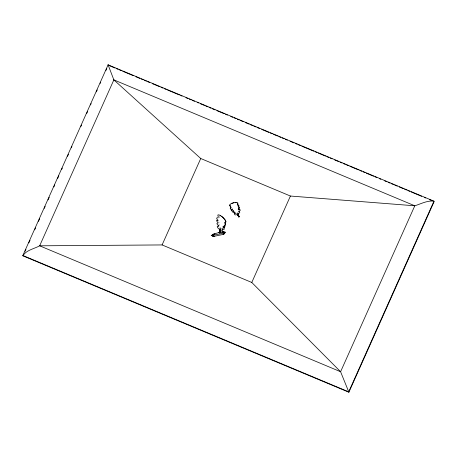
<?xml version="1.0" encoding="UTF-8"?>
<svg xmlns="http://www.w3.org/2000/svg" width="457" height="457" viewBox="0 0 457 457"><rect width="100%" height="100%" fill="white"/><g stroke="black" fill="none" stroke-linecap="round" stroke-linejoin="round"><path stroke-width="0.34" stroke-dasharray="2.29 1.71" d="M219.668 229.465L220.451 228.06L220.114 227.786A1.914 0.646 42.6 0 1 219.446 227.272M219.274 229.151L220.114 227.786M236.994 213.036L236.652 213.151A1.565 0.708 -18.3 0 1 235.989 213.396M234.27 211.66L234.909 211.802A1.897 0.863 -18.3 0 1 234.978 211.894M218.766 220.365L218.829 220.017M218.817 224.17L219.2 224.57M220.451 228.06L220.92 228.803A2.616 0.88 42.6 0 1 221.685 228.574M219.36 224.89L219.4 225.044A2.319 0.783 42.6 0 1 219.337 225.392M223.319 225.644A0.994 0.337 42.6 0 1 223.496 225.644M218.726 218.018A5.33 1.794 42.6 0 0 219.017 216.452A3.496 1.177 42.6 0 1 218.897 215.967M218.806 221.885A1.011 0.343 42.6 0 1 218.812 222.57M237.611 213.059A2.136 0.971 -18.3 0 1 237.64 212.779M237.817 212.476A2.136 0.971 -18.3 0 1 238.263 212.071"/><path stroke-width="0.69" d="M225.147 223.564A2.999 1.011 42.6 0 1 225.364 222.365A3.662 1.234 42.6 0 0 224.747 219.64A5.113 1.719 42.6 0 0 218.206 214.824L218.029 214.887A4.062 1.365 42.6 0 0 218 215.967A6.198 2.091 42.6 0 1 217.149 217.846A2.719 0.914 42.6 0 0 217.783 220.114L217.995 220.565L217.709 220.52A2.051 0.691 42.6 0 0 216.618 220.474A2.051 0.691 42.6 0 0 217.446 221.959A1.177 0.394 42.6 0 1 218.08 222.873A1.177 0.394 42.6 0 1 217.618 223.027C215.738 223.222 218.183 225.107 218.446 225.958A2.696 0.908 42.6 0 1 218.372 226.364L218.023 226.449A2.228 0.748 42.6 0 0 217.366 227.135A2.228 0.748 42.6 0 0 219.274 229.151L220.211 230.328A3.039 1.023 42.6 0 1 221.651 230.288A2.125 0.714 42.6 0 0 222.473 229.608A1.388 0.468 42.6 0 1 223.05 229.186A2.314 0.777 42.6 0 0 224.221 229.197A2.314 0.777 42.6 0 0 223.347 227.58A1.16 0.388 42.6 0 1 222.913 226.769A1.16 0.388 42.6 0 1 223.496 226.775A2.811 0.948 42.6 0 0 224.701 225.975A1.999 0.674 42.6 0 1 224.85 225.17A3.999 1.348 42.6 0 0 225.147 223.564L225.158 222.987A2.576 0.868 42.6 0 1 224.953 222.331M219.469 232.613L219.668 229.465L219.88 232.933L219.469 232.613L220.028 230.014M220.234 230.636L220.074 232.567L220.777 229.431M224.701 225.975L224.781 225.055A2.416 0.811 42.6 0 1 224.581 226.026M219.88 232.933L220.211 230.328M237.891 213.756L239.16 216.824L237.48 214.362L238.754 216.978L239.16 216.824L238.228 214.493L237.086 214.499A1.817 0.828 -18.3 0 1 234.932 214.796A1.817 0.828 -18.3 0 1 235.018 213.682L235.201 213.293A2.205 1 -18.3 0 0 235.058 212.928L232.933 212.596L233.27 210.62L232.961 211.225L233.356 211.717M223.347 227.58L223.616 226.438A1.994 0.668 42.6 0 1 224.21 228.02M220.057 232.242L220.748 229.488M222.473 229.608L222.73 228.654M348.891 392.232L23.033 255.886C25.438 250.379 34.555 248.699 39.656 245.809L162.098 244.935L251.778 282.46L340.596 371.73L348.891 392.232L434.15 201.566L433.967 201.171C427.415 200.269 420.943 203.873 414.79 205.799L290.423 196.036L200.743 158.51L113.856 79.878L108.063 64.768L108.292 65.214L114.878 67.973M212.922 236.503L212.522 236.652L223.536 234.355L224.159 232.939L223.85 232.933A7.849 0.308 -12.3 0 1 224.873 232.419L225.524 232.202L222.788 232.373L224.376 231.819L221.788 232.23L223.462 231.693L218.56 232.619L212.768 234.344L215.001 234.041L212.048 234.841L212.733 234.841L211.151 235.726L223.959 233.036M223.662 234.013L224.324 233.824L224.873 232.419M233.15 211.557A0.96 0.434 -18.3 0 0 233.367 211.008A0.96 0.434 -18.3 0 0 232.539 210.934A1.674 0.76 -18.3 0 1 231.316 210.614A1.674 0.76 -18.3 0 1 232.025 209.626L231.882 209.266A2.222 1.011 -18.3 0 1 230.408 208.192A5.061 2.302 -18.3 0 0 230.06 206.027A3.319 1.508 -18.3 0 1 229.568 205.204L229.648 204.993A4.176 1.897 -18.3 0 1 236.046 202.445A2.993 1.36 -18.3 0 1 237.72 203.868A2.445 1.114 -18.3 0 0 238.148 204.959A3.262 1.485 -18.3 0 1 238.72 206.41A1.634 0.743 -18.3 0 0 239.005 207.13A2.296 1.045 -18.3 0 1 238.628 208.843A0.943 0.428 -18.3 0 0 238.251 209.38A0.943 0.428 -18.3 0 0 238.914 209.563A1.891 0.857 -18.3 0 1 240.228 209.934A1.891 0.857 -18.3 0 1 239.479 211.014A1.131 0.514 -18.3 0 0 239.314 211.865A1.737 0.788 -18.3 0 1 239.12 213.128A2.485 1.131 -18.3 0 0 238.228 214.493L237.834 213.596M232.025 209.626L232.299 208.963M22.85 255.492L108.109 64.82L433.967 201.171L348.708 391.838L22.85 255.492L23.033 255.886M25.072 251.327L25.946 249.373M28.854 242.867L30.019 240.268M34.675 229.854L35.549 227.9M38.457 221.394L39.622 218.789M44.278 208.381L45.152 206.427M48.059 199.92L49.225 197.315M53.88 186.907L54.754 184.954M57.662 178.447L58.827 175.842M61.735 169.336L62.318 168.033M67.556 156.323L68.43 154.369M71.338 147.862L71.92 146.56M80.94 126.383L81.523 125.087M86.761 113.37L87.635 111.417M90.543 104.91L91.126 103.608M96.364 91.897L97.238 89.943M100.146 83.437L100.729 82.134M105.967 70.424L106.841 68.47M162.098 244.935L200.743 158.51M251.778 282.46L290.423 196.036M235.761 202.788L236.046 202.445M230.408 208.192L230.911 207.729A4.353 1.982 -18.3 0 0 231.059 207.501M223.113 234.213L223.593 234.338M224.747 219.64L224.821 219.611A3.148 1.063 42.6 0 1 225.53 221.931M237.537 214.259L238.623 216.704L239.16 216.824M230.06 206.027L230.614 205.861M224.284 233.578L224.695 233.441L224.136 233.498M224.324 233.824L224.884 233.641L224.227 233.698M237.2 204.011L237.72 203.868M218.56 232.619L219.691 232.379L219.029 232.522L219.309 233.053M223.604 233.813L223.936 233.75M229.568 205.204L230.185 205.159M238.148 204.959L237.566 204.947A2.102 0.96 -18.3 0 1 237.451 204.907M238.057 206.193L238.72 206.41M116.192 68.521L118.169 69.35M119.483 69.898L121.459 70.726M122.773 71.275L133.307 75.685M135.94 76.787L139.893 78.438M141.207 78.987L143.184 79.815M144.498 80.363L146.474 81.192M147.788 81.746L149.765 82.568M152.398 83.671L159.642 86.699M160.955 87.253L162.932 88.081M164.246 88.629L166.222 89.458M167.542 90.006L179.39 94.965M180.704 95.513L182.023 96.067M185.97 97.718L187.947 98.546M189.261 99.095L191.237 99.923M192.557 100.471L194.528 101.3M197.161 102.402L198.481 102.951M200.457 103.779L204.405 105.43M205.719 105.984L207.695 106.807M209.015 107.361L210.985 108.189M212.305 108.737L214.939 109.84M216.909 110.668L224.153 113.696M225.472 114.244L227.443 115.073M230.734 116.449L232.71 117.278M234.03 117.826L236.001 118.654M237.32 119.203L239.297 120.031M240.611 120.579L243.244 121.682M245.22 122.51L249.168 124.161M250.487 124.715L252.458 125.538M253.778 126.092L255.754 126.915M257.068 127.469L259.702 128.571M261.678 129.394L268.916 132.427M270.236 132.976L272.206 133.804M273.526 134.352L277.473 136.009M278.793 136.557L280.769 137.386M282.083 137.934L284.06 138.762M285.374 139.311L287.35 140.139M289.984 141.242L293.931 142.892M295.251 143.447L297.221 144.269M298.541 144.823L300.517 145.646M301.831 146.2L313.679 151.158M314.999 151.707L316.975 152.535M318.289 153.084L325.533 156.117M326.846 156.665L328.823 157.494M330.137 158.042L332.113 158.87M334.747 159.973L338.694 161.624M340.014 162.172L341.99 163M343.304 163.555L345.281 164.377M346.595 164.931L348.571 165.754M349.891 166.308L358.448 169.89M359.762 170.438L361.738 171.266M363.052 171.815L365.029 172.643M366.343 173.192L373.586 176.225M374.906 176.773L376.876 177.602M379.51 178.704L380.83 179.253M384.777 180.903L386.753 181.732M388.067 182.28L390.044 183.108M391.363 183.663L393.334 184.485M394.654 185.039L397.287 186.142M399.258 186.964L403.211 188.615M404.525 189.169L406.502 189.998M407.815 190.546L409.792 191.374M411.111 191.923L421.64 196.333M424.273 197.43L425.593 197.984M429.54 199.635L431.517 200.463M239.005 207.13L238.303 206.815A1.971 0.897 -18.3 0 1 238.783 207.289M213.219 235.418L214.304 236.406M238.914 209.563L238.223 208.912A1.628 0.737 -18.3 0 1 239.342 209.523M237.651 214.213L238.971 216.572L237.857 213.716M238.623 216.704L238.754 216.978L237.497 214.162M234.875 212.448L235.018 213.682M231.882 210.009A1.44 0.657 -18.3 0 1 232.087 209.1M231.962 203.554A3.587 1.634 -18.3 0 1 232.59 203.268M233.253 203.039A3.587 1.634 -18.3 0 1 233.927 202.868M230.756 208.158A1.914 0.868 -18.3 0 1 230.911 207.729M225.158 222.987A3.439 1.16 42.6 0 1 225.044 224.353M220.114 215.618A4.393 1.48 42.6 0 1 220.697 215.87M221.331 216.224A4.393 1.48 42.6 0 1 224.821 219.611M218.475 226.055A1.914 0.646 42.6 0 1 218.777 225.392M237.863 205.067A2.805 1.274 -18.3 0 1 238.206 205.433M238.8 210.991A1.491 0.68 -18.3 0 1 238.788 211.654M234.624 213.305A1.565 0.708 -18.3 0 1 234.675 212.636M113.856 79.878L39.656 245.809L340.596 371.73L414.79 205.799L113.856 79.878"/></g></svg>
